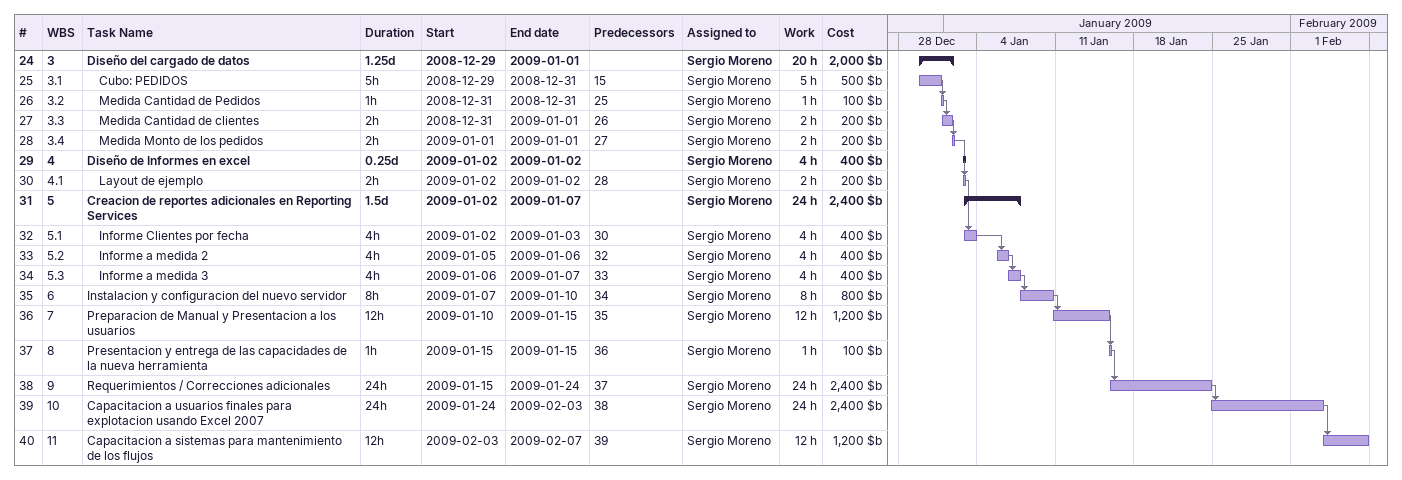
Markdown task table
| ID | WBS | Task | Duration | Start | Finish | Predecessors | Resources | Work (h) | Cost ($b) |
|---|---|---|---|---|---|---|---|---|---|
| 24 | 3 | **Diseño del cargado de datos** | 1.25d | 2008-12-29 | 2009-01-01 |  | Sergio Moreno | 20 | 2000 |
| 25 | 3.1 | Cubo: PEDIDOS | 5h | 2008-12-29 | 2008-12-31 | 15 | Sergio Moreno | 5 | 500 |
| 26 | 3.2 | Medida Cantidad de Pedidos | 1h | 2008-12-31 | 2008-12-31 | 25 | Sergio Moreno | 1 | 100 |
| 27 | 3.3 | Medida Cantidad de clientes | 2h | 2008-12-31 | 2009-01-01 | 26 | Sergio Moreno | 2 | 200 |
| 28 | 3.4 | Medida Monto de los pedidos | 2h | 2009-01-01 | 2009-01-01 | 27 | Sergio Moreno | 2 | 200 |
| 29 | 4 | **Diseño de Informes en excel** | 0.25d | 2009-01-02 | 2009-01-02 |  | Sergio Moreno | 4 | 400 |
| 30 | 4.1 | Layout de ejemplo | 2h | 2009-01-02 | 2009-01-02 | 28 | Sergio Moreno | 2 | 200 |
| 31 | 5 | **Creacion de reportes adicionales en Reporting Services** | 1.5d | 2009-01-02 | 2009-01-07 |  | Sergio Moreno | 24 | 2400 |
| 32 | 5.1 | Informe Clientes por fecha | 4h | 2009-01-02 | 2009-01-03 | 30 | Sergio Moreno | 4 | 400 |
| 33 | 5.2 | Informe a medida 2 | 4h | 2009-01-05 | 2009-01-06 | 32 | Sergio Moreno | 4 | 400 |
| 34 | 5.3 | Informe a medida 3 | 4h | 2009-01-06 | 2009-01-07 | 33 | Sergio Moreno | 4 | 400 |
| 35 | 6 | Instalacion y configuracion del nuevo servidor | 8h | 2009-01-07 | 2009-01-10 | 34 | Sergio Moreno | 8 | 800 |
| 36 | 7 | Preparacion de Manual y Presentacion a los usuarios | 12h | 2009-01-10 | 2009-01-15 | 35 | Sergio Moreno | 12 | 1200 |
| 37 | 8 | Presentacion y entrega de las capacidades de la nueva herramienta | 1h | 2009-01-15 | 2009-01-15 | 36 | Sergio Moreno | 1 | 100 |
| 38 | 9 | Requerimientos / Correcciones adicionales | 24h | 2009-01-15 | 2009-01-24 | 37 | Sergio Moreno | 24 | 2400 |
| 39 | 10 | Capacitacion a usuarios finales para explotacion usando Excel 2007 | 24h | 2009-01-24 | 2009-02-03 | 38 | Sergio Moreno | 24 | 2400 |
| 40 | 11 | Capacitacion a sistemas para mantenimiento de los flujos | 12h | 2009-02-03 | 2009-02-07 | 39 | Sergio Moreno | 12 | 1200 |
